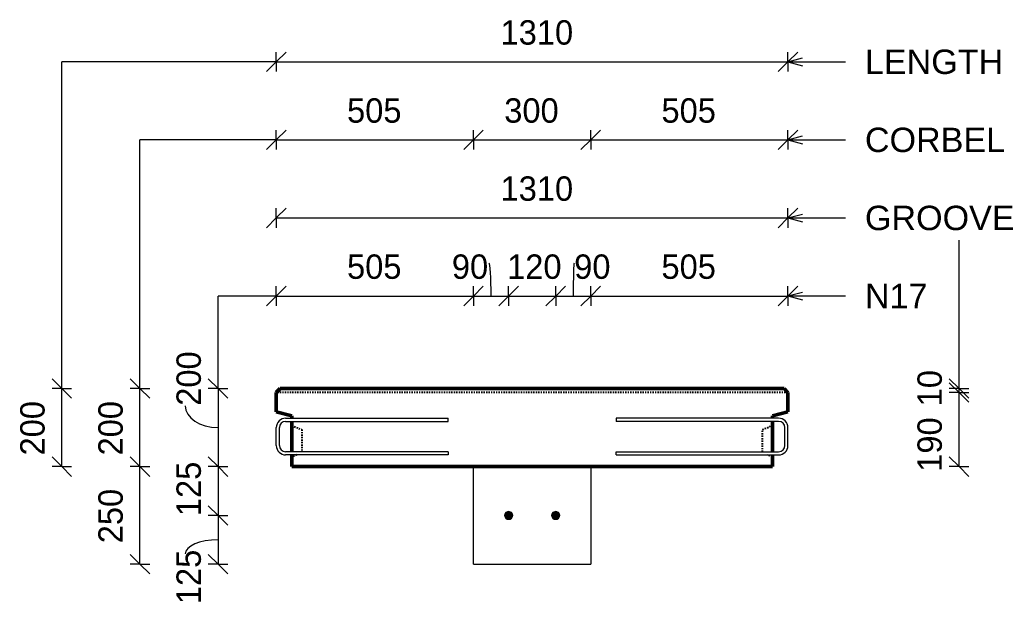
# Model space of a CAD drawing. Header units: millimetres. Extents: x -20701 to -6422, y 1067 to 18539.
# Drawn here: x -17777 to -15234, y 2159 to 3656 of the extents above; entities that cross this region are included whole.
import ezdxf

# ---------------------------------------------------------------- set-up
doc = ezdxf.new("R2010")
doc.units = ezdxf.units.MM
doc.linetypes.add('Dash', pattern=[6.36, 3.18, -3.18])
for name, color, linetype, lineweight in [('A-ANNO-DIMS', 211, 'Continuous', 9), ('A-ANNO-DIMS-25', 211, 'Continuous', 9), ('A-DETL-THIN', 151, 'Continuous', 18), ('A-WALL', 113, 'Continuous', 25), ('A-WALL-HDLN', 110, 'Dash', 25), ('G-ANNO-TEXT', 231, 'Continuous', 9), ('S-BEAM', 12, 'Continuous', 18), ('S-RBAR', 171, 'Continuous', 18)]:
    doc.layers.add(name, color=color, linetype=linetype, lineweight=lineweight)
doc.styles.add('Arial', font='arial.ttf', dxfattribs={"height": 62.5})
doc.styles.add('Nirmala UI Semilight', font='NirmalaS.ttf', dxfattribs={"height": 62.5})
doc.dimstyles.new('Arrow_Filled_-_2_5_NI_UI', dxfattribs={"dimscale": 304.8, "dimtxt": 65.460247, "dimasz": 0.164042, "dimexe": 0.082021, "dimexo": 0.0625, "dimgap": 0.082021, "dimtad": 1, "dimdec": 0, "dimzin": 0, "dimdsep": 46, "dimtxsty": 'Nirmala UI Semilight', "dimblk1": 'OBLIQUE', "dimblk2": 'OBLIQUE', "dimsah": 1, "dimcen": 0.09, "dimazin": 0, "dimtfac": 1, "dimtdec": 4, "dimtix": 1, "dimtmove": 0, "dimatfit": 3, "dimfxl": 0.082021, "dimfxlon": 1, "dimtvp": 1, "dimtolj": 1, "dimtzin": 0, "dimarcsym": 2})
doc.dimstyles.new('Arrow_Filled_-_2_5_NI_UI_1', dxfattribs={"dimscale": 304.8, "dimtxt": 65.460247, "dimasz": 0.164042, "dimexe": 0.082021, "dimexo": 0.0625, "dimgap": 0.082021, "dimtad": 1, "dimdec": 0, "dimzin": 0, "dimdsep": 46, "dimtxsty": 'Nirmala UI Semilight', "dimblk1": 'OBLIQUE', "dimblk2": 'OBLIQUE', "dimsah": 1, "dimcen": 0.09, "dimazin": 0, "dimtfac": 1, "dimtdec": 4, "dimtix": 1, "dimtmove": 1, "dimatfit": 3, "dimfxl": 0.082021, "dimfxlon": 1, "dimtvp": 1, "dimtolj": 1, "dimtzin": 0, "dimarcsym": 2})
doc.dimstyles.new('Arrow_Filled_-_2_5_NI_UI_2', dxfattribs={"dimscale": 304.8, "dimtxt": 65.460247, "dimasz": 0.164042, "dimexe": 0.082021, "dimexo": 0.0625, "dimgap": 0.082021, "dimtad": 1, "dimdec": 0, "dimzin": 0, "dimdsep": 46, "dimtxsty": 'Nirmala UI Semilight', "dimblk1": 'OBLIQUE', "dimblk2": 'OBLIQUE', "dimsah": 1, "dimcen": 0.09, "dimazin": 0, "dimtfac": 1, "dimtdec": 4, "dimtix": 1, "dimtmove": 2, "dimatfit": 3, "dimfxl": 0.082021, "dimfxlon": 1, "dimtvp": 1, "dimtolj": 1, "dimtzin": 0, "dimarcsym": 2})

# ---------------------------------------------------------------- blocks, each defined once
blk = doc.blocks.new('DIMBLOCK14-Elevation Top Copy 1')
at = {"layer": 'A-ANNO-DIMS-25'}
for p, q in [((-17120.9, 3548.3), (-17095.9, 3573.3)), ((-17120.9, 3548.3), (-17120.9, 3573.3)), ((-15810.9, 3548.3), (-15785.9, 3573.3)), ((-15810.9, 3548.3), (-15810.9, 3573.3)), ((-17120.9, 3548.3), (-17145.9, 3523.3)), ((-17120.9, 3548.3), (-15810.9, 3548.3)), ((-17120.9, 3548.3), (-17120.9, 3523.3)), ((-15810.9, 3548.3), (-15835.9, 3523.3)), ((-15810.9, 3548.3), (-15810.9, 3523.3))]:
    blk.add_line(p, q, dxfattribs=at)
at = {"layer": 'A-ANNO-DIMS-25', "color": 0, "insert": (-16546.8, 3654.8), "char_height": 62.5, "width": 194.238, "attachment_point": 1, "line_spacing_factor": 1.142579, "style": 'Nirmala UI Semilight'}
blk.add_mtext('1310', dxfattribs=at)
blk = doc.blocks.new('_Oblique')
at = {"color": 0, "linetype": 'ByBlock', "lineweight": -2}
blk.add_line((-0.5, -0.5), (0.5, 0.5), dxfattribs=at)
blk = doc.blocks.new('DIMBLOCK15-Elevation Top Copy 1')
at = {"layer": 'A-ANNO-DIMS-25'}
for p, q in [((-17669.9, 2711.2), (-17694.9, 2736.2)), ((-17669.9, 2711.2), (-17694.9, 2711.2)), ((-17669.9, 2511.2), (-17669.9, 2711.2)), ((-17669.9, 2711.2), (-17644.9, 2686.2)), ((-17669.9, 2711.2), (-17644.9, 2711.2)), ((-17669.9, 2511.2), (-17694.9, 2536.2)), ((-17669.9, 2511.2), (-17694.9, 2511.2)), ((-17669.9, 2511.2), (-17644.9, 2486.2)), ((-17669.9, 2511.2), (-17644.9, 2511.2))]:
    blk.add_line(p, q, dxfattribs=at)
at = {"layer": 'A-ANNO-DIMS-25', "color": 0, "insert": (-17776.5, 2539.8), "char_height": 62.5, "width": 171.387, "attachment_point": 1, "rotation": 90, "line_spacing_factor": 1.142579, "style": 'Nirmala UI Semilight'}
blk.add_mtext('200', dxfattribs=at)
blk = doc.blocks.new('DIMBLOCK16-Elevation Top Copy 1')
at = {"layer": 'A-ANNO-DIMS-25'}
for p, q in [((-17120.9, 3348.3), (-17095.9, 3373.3)), ((-17120.9, 3348.3), (-17120.9, 3373.3)), ((-16615.9, 3348.3), (-16590.9, 3373.3)), ((-16615.9, 3348.3), (-16615.9, 3373.3)), ((-17120.9, 3348.3), (-17145.9, 3323.3)), ((-17120.9, 3348.3), (-16615.9, 3348.3)), ((-17120.9, 3348.3), (-17120.9, 3323.3)), ((-16615.9, 3348.3), (-16640.9, 3323.3)), ((-16615.9, 3348.3), (-16615.9, 3323.3))]:
    blk.add_line(p, q, dxfattribs=at)
at = {"layer": 'A-ANNO-DIMS-25', "color": 0, "insert": (-16939.8, 3454.8), "char_height": 62.5, "width": 171.387, "attachment_point": 1, "line_spacing_factor": 1.142579, "style": 'Nirmala UI Semilight'}
blk.add_mtext('505', dxfattribs=at)
blk = doc.blocks.new('DIMBLOCK17-Elevation Top Copy 1')
at = {"layer": 'A-ANNO-DIMS-25'}
for p, q in [((-16615.9, 3348.3), (-16590.9, 3373.3)), ((-16615.9, 3348.3), (-16615.9, 3373.3)), ((-16315.9, 3348.3), (-16290.9, 3373.3)), ((-16315.9, 3348.3), (-16315.9, 3373.3)), ((-16615.9, 3348.3), (-16640.9, 3323.3)), ((-16615.9, 3348.3), (-16315.9, 3348.3)), ((-16615.9, 3348.3), (-16615.9, 3323.3)), ((-16315.9, 3348.3), (-16340.9, 3323.3)), ((-16315.9, 3348.3), (-16315.9, 3323.3))]:
    blk.add_line(p, q, dxfattribs=at)
at = {"layer": 'A-ANNO-DIMS-25', "color": 0, "insert": (-16537.3, 3454.8), "char_height": 62.5, "width": 171.387, "attachment_point": 1, "line_spacing_factor": 1.142579, "style": 'Nirmala UI Semilight'}
blk.add_mtext('300', dxfattribs=at)
blk = doc.blocks.new('DIMBLOCK18-Elevation Top Copy 1')
at = {"layer": 'A-ANNO-DIMS-25'}
for p, q in [((-16315.9, 3348.3), (-16290.9, 3373.3)), ((-16315.9, 3348.3), (-16315.9, 3373.3)), ((-15810.9, 3348.3), (-15785.9, 3373.3)), ((-15810.9, 3348.3), (-15810.9, 3373.3)), ((-16315.9, 3348.3), (-16340.9, 3323.3)), ((-16315.9, 3348.3), (-15810.9, 3348.3)), ((-16315.9, 3348.3), (-16315.9, 3323.3)), ((-15810.9, 3348.3), (-15835.9, 3323.3)), ((-15810.9, 3348.3), (-15810.9, 3323.3))]:
    blk.add_line(p, q, dxfattribs=at)
at = {"layer": 'A-ANNO-DIMS-25', "color": 0, "insert": (-16134.8, 3454.8), "char_height": 62.5, "width": 171.387, "attachment_point": 1, "line_spacing_factor": 1.142579, "style": 'Nirmala UI Semilight'}
blk.add_mtext('505', dxfattribs=at)
blk = doc.blocks.new('DIMBLOCK19-Elevation Top Copy 1')
at = {"layer": 'A-ANNO-DIMS-25'}
for p, q in [((-17120.9, 2948.3), (-17095.9, 2973.3)), ((-17120.9, 2948.3), (-17120.9, 2973.3)), ((-16615.9, 2948.3), (-16590.9, 2973.3)), ((-16615.9, 2948.3), (-16615.9, 2973.3)), ((-17120.9, 2948.3), (-17145.9, 2923.3)), ((-17120.9, 2948.3), (-16615.9, 2948.3)), ((-17120.9, 2948.3), (-17120.9, 2923.3)), ((-16615.9, 2948.3), (-16640.9, 2923.3)), ((-16615.9, 2948.3), (-16615.9, 2923.3))]:
    blk.add_line(p, q, dxfattribs=at)
at = {"layer": 'A-ANNO-DIMS-25', "color": 0, "insert": (-16939.8, 3054.8), "char_height": 62.5, "width": 171.387, "attachment_point": 1, "line_spacing_factor": 1.142579, "style": 'Nirmala UI Semilight'}
blk.add_mtext('505', dxfattribs=at)
blk = doc.blocks.new('DIMBLOCK20-Elevation Top Copy 1')
at = {"layer": 'A-ANNO-DIMS-25'}
for p, q in [((-16615.9, 2948.3), (-16590.9, 2973.3)), ((-16615.9, 2948.3), (-16615.9, 2973.3)), ((-16526, 2948.3), (-16501, 2973.3)), ((-16526, 2948.3), (-16526, 2973.3)), ((-16615.9, 2948.3), (-16640.9, 2923.3)), ((-16615.9, 2948.3), (-16526, 2948.3)), ((-16615.9, 2948.3), (-16615.9, 2923.3)), ((-16526, 2948.3), (-16551, 2923.3)), ((-16526, 2948.3), (-16526, 2923.3))]:
    blk.add_line(p, q, dxfattribs=at)
blk.add_ellipse((-16576.2, 2948.3), major_axis=(0, 84.5), ratio=0.061821, start_param=4.712389, end_param=6.283185, dxfattribs=at)
at = {"layer": 'A-ANNO-DIMS-25', "color": 0, "insert": (-16671.4, 3054.8), "char_height": 62.5, "width": 114.258, "attachment_point": 1, "line_spacing_factor": 1.142579, "style": 'Nirmala UI Semilight'}
blk.add_mtext('90', dxfattribs=at)
blk = doc.blocks.new('DIMBLOCK21-Elevation Top Copy 1')
at = {"layer": 'A-ANNO-DIMS-25'}
for p, q in [((-16526, 2948.3), (-16501, 2973.3)), ((-16526, 2948.3), (-16526, 2973.3)), ((-16405.5, 2948.3), (-16380.5, 2973.3)), ((-16405.5, 2948.3), (-16405.5, 2973.3)), ((-16526, 2948.3), (-16551, 2923.3)), ((-16526, 2948.3), (-16405.5, 2948.3)), ((-16526, 2948.3), (-16526, 2923.3)), ((-16405.5, 2948.3), (-16430.5, 2923.3)), ((-16405.5, 2948.3), (-16405.5, 2923.3))]:
    blk.add_line(p, q, dxfattribs=at)
at = {"layer": 'A-ANNO-DIMS-25', "color": 0, "insert": (-16530, 3054.8), "char_height": 62.5, "width": 154.248, "attachment_point": 1, "line_spacing_factor": 1.142579, "style": 'Nirmala UI Semilight'}
blk.add_mtext('120', dxfattribs=at)
blk = doc.blocks.new('DIMBLOCK22-Elevation Top Copy 1')
at = {"layer": 'A-ANNO-DIMS-25'}
for p, q in [((-16405.5, 2948.3), (-16380.5, 2973.3)), ((-16405.5, 2948.3), (-16405.5, 2973.3)), ((-16315.9, 2948.3), (-16290.9, 2973.3)), ((-16315.9, 2948.3), (-16315.9, 2973.3)), ((-16405.5, 2948.3), (-16430.5, 2923.3)), ((-16405.5, 2948.3), (-16315.9, 2948.3)), ((-16405.5, 2948.3), (-16405.5, 2923.3)), ((-16315.9, 2948.3), (-16340.9, 2923.3)), ((-16315.9, 2948.3), (-16315.9, 2923.3))]:
    blk.add_line(p, q, dxfattribs=at)
blk.add_ellipse((-16358.2, 2948.3), major_axis=(0, 84.5), ratio=0.030231, start_param=0, end_param=1.570796, dxfattribs=at)
at = {"layer": 'A-ANNO-DIMS-25', "color": 0, "insert": (-16358.2, 3054.8), "char_height": 62.5, "width": 114.258, "attachment_point": 1, "line_spacing_factor": 1.142579, "style": 'Nirmala UI Semilight'}
blk.add_mtext('90', dxfattribs=at)
blk = doc.blocks.new('DIMBLOCK23-Elevation Top Copy 1')
at = {"layer": 'A-ANNO-DIMS-25'}
for p, q in [((-16315.9, 2948.3), (-16290.9, 2973.3)), ((-16315.9, 2948.3), (-16315.9, 2973.3)), ((-15810.9, 2948.3), (-15785.9, 2973.3)), ((-15810.9, 2948.3), (-15810.9, 2973.3)), ((-16315.9, 2948.3), (-16340.9, 2923.3)), ((-16315.9, 2948.3), (-15810.9, 2948.3)), ((-16315.9, 2948.3), (-16315.9, 2923.3)), ((-15810.9, 2948.3), (-15835.9, 2923.3)), ((-15810.9, 2948.3), (-15810.9, 2923.3))]:
    blk.add_line(p, q, dxfattribs=at)
at = {"layer": 'A-ANNO-DIMS-25', "color": 0, "insert": (-16134.8, 3054.8), "char_height": 62.5, "width": 171.387, "attachment_point": 1, "line_spacing_factor": 1.142579, "style": 'Nirmala UI Semilight'}
blk.add_mtext('505', dxfattribs=at)
blk = doc.blocks.new('DIMBLOCK24-Elevation Top Copy 1')
at = {"layer": 'A-ANNO-DIMS-25'}
for p, q in [((-17269.9, 2711.2), (-17294.9, 2736.2)), ((-17269.9, 2711.2), (-17294.9, 2711.2)), ((-17269.9, 2711.2), (-17269.9, 2511.2)), ((-17269.9, 2711.2), (-17244.9, 2686.2)), ((-17269.9, 2711.2), (-17244.9, 2711.2)), ((-17269.9, 2511.2), (-17294.9, 2536.2)), ((-17269.9, 2511.2), (-17294.9, 2511.2)), ((-17269.9, 2511.2), (-17244.9, 2486.2)), ((-17269.9, 2511.2), (-17244.9, 2511.2))]:
    blk.add_line(p, q, dxfattribs=at)
blk.add_ellipse((-17269.9, 2667.1), major_axis=(-84.5, 0), ratio=0.66141, start_param=0, end_param=1.570796, dxfattribs=at)
at = {"layer": 'A-ANNO-DIMS-25', "color": 0, "insert": (-17376.5, 2667.1), "char_height": 62.5, "width": 171.387, "attachment_point": 1, "rotation": 90, "line_spacing_factor": 1.142579, "style": 'Nirmala UI Semilight'}
blk.add_mtext('200', dxfattribs=at)
blk = doc.blocks.new('DIMBLOCK25-Elevation Top Copy 1')
at = {"layer": 'A-ANNO-DIMS-25'}
for p, q in [((-17269.9, 2511.2), (-17294.9, 2536.2)), ((-17269.9, 2511.2), (-17294.9, 2511.2)), ((-17269.9, 2511.2), (-17269.9, 2386.2)), ((-17269.9, 2511.2), (-17244.9, 2486.2)), ((-17269.9, 2511.2), (-17244.9, 2511.2)), ((-17269.9, 2386.2), (-17294.9, 2411.2)), ((-17269.9, 2386.2), (-17294.9, 2386.2)), ((-17269.9, 2386.2), (-17244.9, 2361.2)), ((-17269.9, 2386.2), (-17244.9, 2386.2))]:
    blk.add_line(p, q, dxfattribs=at)
at = {"layer": 'A-ANNO-DIMS-25', "color": 0, "insert": (-17376.5, 2384.4), "char_height": 62.5, "width": 154.248, "attachment_point": 1, "rotation": 90, "line_spacing_factor": 1.142579, "style": 'Nirmala UI Semilight'}
blk.add_mtext('125', dxfattribs=at)
blk = doc.blocks.new('DIMBLOCK26-Elevation Top Copy 1')
at = {"layer": 'A-ANNO-DIMS-25'}
for p, q in [((-17269.9, 2386.2), (-17294.9, 2411.2)), ((-17269.9, 2386.2), (-17294.9, 2386.2)), ((-17269.9, 2386.2), (-17269.9, 2261.2)), ((-17269.9, 2386.2), (-17244.9, 2361.2)), ((-17269.9, 2386.2), (-17244.9, 2386.2)), ((-17269.9, 2261.2), (-17294.9, 2286.2)), ((-17269.9, 2261.2), (-17294.9, 2261.2)), ((-17269.9, 2261.2), (-17244.9, 2236.2)), ((-17269.9, 2261.2), (-17244.9, 2261.2))]:
    blk.add_line(p, q, dxfattribs=at)
blk.add_ellipse((-17269.9, 2287.4), major_axis=(-84.5, 0), ratio=0.428903, start_param=4.712389, end_param=6.283185, dxfattribs=at)
at = {"layer": 'A-ANNO-DIMS-25', "color": 0, "insert": (-17376.5, 2158.9), "char_height": 62.5, "width": 154.248, "attachment_point": 1, "rotation": 90, "line_spacing_factor": 1.142579, "style": 'Nirmala UI Semilight'}
blk.add_mtext('125', dxfattribs=at)
blk = doc.blocks.new('DIMBLOCK27-Elevation Top Copy 1')
at = {"layer": 'A-ANNO-DIMS-25'}
for p, q in [((-17469.9, 2511.2), (-17494.9, 2536.2)), ((-17469.9, 2511.2), (-17494.9, 2511.2)), ((-17469.9, 2261.2), (-17469.9, 2511.2)), ((-17469.9, 2511.2), (-17444.9, 2486.2)), ((-17469.9, 2511.2), (-17444.9, 2511.2)), ((-17469.9, 2261.2), (-17494.9, 2286.2)), ((-17469.9, 2261.2), (-17494.9, 2261.2)), ((-17469.9, 2261.2), (-17444.9, 2236.2)), ((-17469.9, 2261.2), (-17444.9, 2261.2))]:
    blk.add_line(p, q, dxfattribs=at)
at = {"layer": 'A-ANNO-DIMS-25', "color": 0, "insert": (-17576.5, 2314.8), "char_height": 62.5, "width": 171.387, "attachment_point": 1, "rotation": 90, "line_spacing_factor": 1.142579, "style": 'Nirmala UI Semilight'}
blk.add_mtext('250', dxfattribs=at)
blk = doc.blocks.new('DIMBLOCK28-Elevation Top Copy 1')
at = {"layer": 'A-ANNO-DIMS-25'}
for p, q in [((-17469.9, 2711.2), (-17494.9, 2736.2)), ((-17469.9, 2711.2), (-17494.9, 2711.2)), ((-17469.9, 2511.2), (-17469.9, 2711.2)), ((-17469.9, 2711.2), (-17444.9, 2686.2)), ((-17469.9, 2711.2), (-17444.9, 2711.2)), ((-17469.9, 2511.2), (-17494.9, 2536.2)), ((-17469.9, 2511.2), (-17494.9, 2511.2)), ((-17469.9, 2511.2), (-17444.9, 2486.2)), ((-17469.9, 2511.2), (-17444.9, 2511.2))]:
    blk.add_line(p, q, dxfattribs=at)
at = {"layer": 'A-ANNO-DIMS-25', "color": 0, "insert": (-17576.5, 2539.8), "char_height": 62.5, "width": 171.387, "attachment_point": 1, "rotation": 90, "line_spacing_factor": 1.142579, "style": 'Nirmala UI Semilight'}
blk.add_mtext('200', dxfattribs=at)
blk = doc.blocks.new('DIMBLOCK29-Elevation Top Copy 1')
at = {"layer": 'A-ANNO-DIMS-25'}
for p, q in [((-17120.9, 3148.3), (-17095.9, 3173.3)), ((-17120.9, 3148.3), (-17120.9, 3173.3)), ((-15810.9, 3148.3), (-15785.9, 3173.3)), ((-15810.9, 3148.3), (-15810.9, 3173.3)), ((-17120.9, 3148.3), (-17145.9, 3123.3)), ((-17120.9, 3148.3), (-15810.9, 3148.3)), ((-17120.9, 3148.3), (-17120.9, 3123.3)), ((-15810.9, 3148.3), (-15835.9, 3123.3)), ((-15810.9, 3148.3), (-15810.9, 3123.3))]:
    blk.add_line(p, q, dxfattribs=at)
at = {"layer": 'A-ANNO-DIMS-25', "color": 0, "insert": (-16546.8, 3254.8), "char_height": 62.5, "width": 194.238, "attachment_point": 1, "line_spacing_factor": 1.142579, "style": 'Nirmala UI Semilight'}
blk.add_mtext('1310', dxfattribs=at)
blk = doc.blocks.new('DIMBLOCK30-Elevation Top Copy 1')
at = {"layer": 'A-ANNO-DIMS-25'}
for p, q in [((-15372.9, 2701.2), (-15397.9, 2726.2)), ((-15372.9, 2701.2), (-15397.9, 2701.2)), ((-15372.9, 2511.2), (-15372.9, 2701.2)), ((-15372.9, 2701.2), (-15347.9, 2676.2)), ((-15372.9, 2701.2), (-15347.9, 2701.2)), ((-15372.9, 2511.2), (-15397.9, 2536.2)), ((-15372.9, 2511.2), (-15397.9, 2511.2)), ((-15372.9, 2511.2), (-15347.9, 2486.2)), ((-15372.9, 2511.2), (-15347.9, 2511.2))]:
    blk.add_line(p, q, dxfattribs=at)
at = {"layer": 'A-ANNO-DIMS-25', "color": 0, "insert": (-15479.5, 2498), "char_height": 62.5, "width": 154.248, "attachment_point": 1, "rotation": 90, "line_spacing_factor": 1.142579, "style": 'Nirmala UI Semilight'}
blk.add_mtext('190', dxfattribs=at)
blk = doc.blocks.new('DIMBLOCK31-Elevation Top Copy 1')
at = {"layer": 'A-ANNO-DIMS-25'}
for p, q in [((-15372.9, 2711.2), (-15397.9, 2736.2)), ((-15372.9, 2701.2), (-15397.9, 2726.2)), ((-15372.9, 2711.2), (-15397.9, 2711.2)), ((-15372.9, 2701.2), (-15397.9, 2701.2)), ((-15372.9, 2701.2), (-15372.9, 2711.2)), ((-15372.9, 2711.2), (-15347.9, 2686.2)), ((-15372.9, 2711.2), (-15347.9, 2711.2)), ((-15372.9, 2701.2), (-15347.9, 2676.2)), ((-15372.9, 2701.2), (-15347.9, 2701.2))]:
    blk.add_line(p, q, dxfattribs=at)
at = {"layer": 'A-ANNO-DIMS-25', "color": 0, "insert": (-15479.5, 2665.7), "char_height": 62.5, "width": 97.119, "attachment_point": 1, "rotation": 90, "line_spacing_factor": 1.142579, "style": 'Nirmala UI Semilight'}
blk.add_mtext('10', dxfattribs=at)

msp = doc.modelspace()

# ---------------------------------------------------------------- hatches: boundary and pattern name
at = {"layer": 'S-RBAR'}
for points in [[(-16526, 2376.2), (-16518.9, 2379.1), (-16516, 2386.2), (-16518.9, 2393.3), (-16526, 2396.2), (-16533.1, 2393.3), (-16536, 2386.2), (-16533.1, 2379.1)], [(-16405.5, 2376.2), (-16398.5, 2379.1), (-16395.5, 2386.2), (-16398.5, 2393.3), (-16405.5, 2396.2), (-16412.6, 2393.3), (-16415.5, 2386.2), (-16412.6, 2379.1)]]:
    msp.add_hatch(color=256, dxfattribs=at).paths.add_polyline_path(points)
h = msp.add_hatch(color=256, dxfattribs=at)
edge = h.paths.add_edge_path()
edge.add_arc((-16526, 2386.2), 10, 0, 360)
h = msp.add_hatch(color=256, dxfattribs=at)
edge = h.paths.add_edge_path()
edge.add_arc((-16405.5, 2386.2), 10, 0, 360)

# ---------------------------------------------------------------- linework, layer by layer
at = {"layer": 'A-DETL-THIN'}
for p, q in [((-17669.9, 2711.2), (-17669.9, 3548.3)), ((-17120.9, 3548.3), (-17669.9, 3548.3)), ((-17469.9, 2711.2), (-17469.9, 3348.3)), ((-17120.9, 3348.3), (-17469.9, 3348.3)), ((-15372.9, 2711.2), (-15372.9, 3091.2)), ((-17269.9, 2711.2), (-17269.9, 2948.3)), ((-17120.9, 2948.3), (-17269.9, 2948.3))]:
    msp.add_line(p, q, dxfattribs=at)
at = {"layer": 'A-WALL', "lineweight": 50}
for p, q in [((-17110.9, 2711.2), (-17120.9, 2701.2)), ((-17120.9, 2701.2), (-17120.9, 2651.2)), ((-15820.9, 2711.2), (-17110.9, 2711.2)), ((-15810.9, 2701.2), (-15820.9, 2711.2)), ((-15810.9, 2651.2), (-15810.9, 2701.2)), ((-17120.9, 2651.2), (-17080.9, 2641.2)), ((-15850.9, 2641.2), (-15810.9, 2651.2)), ((-17080.9, 2641.2), (-17080.9, 2635.2)), ((-17080.9, 2627.2), (-17080.9, 2549.2)), ((-15850.9, 2635.2), (-15850.9, 2641.2)), ((-15850.9, 2549.2), (-15850.9, 2627.2)), ((-17080.9, 2541.2), (-17080.9, 2511.2)), ((-15850.9, 2511.2), (-15850.9, 2541.2)), ((-17080.9, 2511.2), (-15850.9, 2511.2))]:
    msp.add_line(p, q, dxfattribs=at)
at = {"layer": 'A-WALL-HDLN'}
for p, q in [((-15811, 2701.2), (-17120.8, 2701.2)), ((-17080.9, 2616.2), (-17055.9, 2606.2)), ((-17055.9, 2606.2), (-17055.9, 2549.2)), ((-15875.9, 2606.2), (-15851, 2616.2)), ((-15875.9, 2549.2), (-15875.9, 2606.2)), ((-17068.4, 2541.2), (-17080.9, 2536.2)), ((-15851, 2536.2), (-15863.4, 2541.2))]:
    msp.add_line(p, q, dxfattribs=at)
at = {"layer": 'G-ANNO-TEXT', "color": 10}
for p, q in [((-15811, 3548.3), (-15773.5, 3558.4)), ((-15811, 3548.3), (-15773.5, 3538.3)), ((-15811, 3548.3), (-15663.9, 3548.3)), ((-15811, 3348.3), (-15773.5, 3358.4)), ((-15811, 3348.3), (-15773.5, 3338.3)), ((-15811, 3348.3), (-15663.9, 3348.3)), ((-15811, 3148.3), (-15773.5, 3158.4)), ((-15811, 3148.3), (-15773.5, 3138.3)), ((-15811, 3148.3), (-15663.9, 3148.3)), ((-15811, 2948.4), (-15773.5, 2958.4)), ((-15811, 2948.4), (-15773.5, 2938.3)), ((-15811, 2948.4), (-15663.9, 2948.4))]:
    msp.add_line(p, q, dxfattribs=at)
at = {"layer": 'S-BEAM'}
for p, q in [((-16615.9, 2261.2), (-16615.9, 2511.2)), ((-16315.9, 2511.2), (-16315.9, 2261.2)), ((-16615.9, 2261.2), (-16315.9, 2261.2))]:
    msp.add_line(p, q, dxfattribs=at)
at = {"layer": 'S-RBAR'}
for p, q in [((-17096.9, 2635.2), (-16680.9, 2635.2)), ((-17096.9, 2627.2), (-16680.9, 2627.2)), ((-16680.9, 2627.2), (-16680.9, 2635.2)), ((-15834.9, 2635.2), (-16250.9, 2635.2)), ((-16250.9, 2635.2), (-16250.9, 2627.2)), ((-15834.9, 2627.2), (-16250.9, 2627.2)), ((-17120.9, 2565.2), (-17120.9, 2611.2)), ((-17112.9, 2565.2), (-17112.9, 2611.2)), ((-15818.9, 2565.2), (-15818.9, 2611.2)), ((-15810.9, 2565.2), (-15810.9, 2611.2)), ((-16680.9, 2549.2), (-17096.9, 2549.2)), ((-16680.9, 2549.2), (-16680.9, 2541.2)), ((-16250.9, 2549.2), (-15834.9, 2549.2)), ((-16250.9, 2541.2), (-16250.9, 2549.2)), ((-16680.9, 2541.2), (-17096.9, 2541.2)), ((-16250.9, 2541.2), (-15834.9, 2541.2)), ((-16533.1, 2393.3), (-16536, 2386.2)), ((-16526, 2396.2), (-16533.1, 2393.3)), ((-16518.9, 2393.3), (-16526, 2396.2)), ((-16516, 2386.2), (-16518.9, 2393.3)), ((-16412.6, 2393.3), (-16415.5, 2386.2)), ((-16405.5, 2396.2), (-16412.6, 2393.3)), ((-16398.5, 2393.3), (-16405.5, 2396.2)), ((-16395.5, 2386.2), (-16398.5, 2393.3)), ((-16536, 2386.2), (-16516, 2386.2)), ((-16536, 2386.2), (-16536, 2386.2)), ((-16536, 2386.2), (-16533.1, 2379.1)), ((-16533.1, 2379.1), (-16526, 2376.2)), ((-16526, 2376.2), (-16518.9, 2379.1)), ((-16518.9, 2379.1), (-16516, 2386.2)), ((-16516, 2386.2), (-16516, 2386.2)), ((-16415.5, 2386.2), (-16395.5, 2386.2)), ((-16415.5, 2386.2), (-16415.5, 2386.2)), ((-16415.5, 2386.2), (-16412.6, 2379.1)), ((-16412.6, 2379.1), (-16405.5, 2376.2)), ((-16405.5, 2376.2), (-16398.5, 2379.1)), ((-16398.5, 2379.1), (-16395.5, 2386.2)), ((-16395.5, 2386.2), (-16395.5, 2386.2))]:
    msp.add_line(p, q, dxfattribs=at)
for centre in [(-16526, 2386.2), (-16405.5, 2386.2)]:
    msp.add_circle(centre, 10, dxfattribs=at)
for centre, radius, start, end in [((-17096.9, 2611.2), 24, 90, 180), ((-17096.9, 2611.2), 16, 90, 180), ((-15834.9, 2611.2), 24, 0, 90), ((-15834.9, 2611.2), 16, 0, 90), ((-17096.9, 2565.2), 24, 180, 270), ((-17096.9, 2565.2), 16, 180, 270), ((-15834.9, 2565.2), 16, 270, 360), ((-15834.9, 2565.2), 24, 270, 360), ((-16526, 2386.2), 10, 180, 360), ((-16405.5, 2386.2), 10, 180, 360)]:
    msp.add_arc(centre, radius, start, end, dxfattribs=at)

# ---------------------------------------------------------------- texts
at = {"layer": 'G-ANNO-TEXT', "color": 7, "char_height": 62.5, "attachment_point": 1, "style": 'Arial'}
for s, insert, width in [('LENGTH', (-15613.9, 3579.6), 428.903), ('CORBEL', (-15613.9, 3379.6), 432.911), ('GROOVE', (-15613.9, 3179.6), 462.975), ('N17', (-15613.9, 2979.6), 192.405)]:
    msp.add_mtext(s, dxfattribs=dict(at, insert=insert, width=width))

# ---------------------------------------------------------------- dimensions: what is measured, and where the dimension line sits
at = {"layer": 'A-ANNO-DIMS'}
for base, p1, p2, override, picture, middle in [((-15810.9, 3548.3), (-17120.9, 3523.3), (-15810.9, 3523.3), {"dimpost": '<>', "dimfxl": 1310}, 'DIMBLOCK14-Elevation Top Copy 1', (-16465.9, 3605.8)), ((-16615.9, 3348.3), (-17120.9, 3323.3), (-16615.9, 3323.3), {"dimpost": '<>', "dimfxl": 505}, 'DIMBLOCK16-Elevation Top Copy 1', (-16868.4, 3405.6)), ((-16315.9, 3348.3), (-16615.9, 3323.3), (-16315.9, 3323.3), {"dimpost": '<>', "dimfxl": 300}, 'DIMBLOCK17-Elevation Top Copy 1', (-16465.9, 3405.6)), ((-15810.9, 3348.3), (-16315.9, 3323.3), (-15810.9, 3323.3), {"dimpost": '<>', "dimfxl": 505}, 'DIMBLOCK18-Elevation Top Copy 1', (-16063.4, 3405.6)), ((-15810.9, 3148.3), (-17120.9, 3123.3), (-15810.9, 3123.3), {"dimpost": '<>', "dimfxl": 1310}, 'DIMBLOCK29-Elevation Top Copy 1', (-16465.9, 3205.8)), ((-16615.9, 2948.3), (-17120.9, 2923.3), (-16615.9, 2923.3), {"dimpost": '<>', "dimfxl": 505}, 'DIMBLOCK19-Elevation Top Copy 1', (-16868.4, 3005.6)), ((-16405.5238, 2948.2996), (-16526.0187, 2923.2996), (-16405.5238, 2923.2996), {"dimpost": '<>', "dimfxl": 120.494945}, 'DIMBLOCK21-Elevation Top Copy 1', (-16465.7713, 3005.77)), ((-15810.9, 2948.3), (-16315.9, 2923.3), (-15810.9, 2923.3), {"dimpost": '<>', "dimfxl": 505}, 'DIMBLOCK23-Elevation Top Copy 1', (-16063.4, 3005.6))]:
    dim = msp.add_linear_dim(base=base, p1=p1, p2=p2, dimstyle='Arrow_Filled_-_2_5_NI_UI', override=override, dxfattribs=at)
    dim.commit()
    dim.dimension.update_dxf_attribs({"geometry": picture, "text_midpoint": middle})
for base, p1, p2, override, picture, middle in [((-16526, 2948.3), (-16615.9, 2923.3), (-16526, 2923.3), {"dimpost": '<>', "dimfxl": 89.890501}, 'DIMBLOCK20-Elevation Top Copy 1', (-16614.3, 3013.2)), ((-16315.9, 2948.3), (-16405.5, 2923.3), (-16315.9, 2923.3), {"dimpost": '<>', "dimfxl": 89.614555}, 'DIMBLOCK22-Elevation Top Copy 1', (-16301, 3013.2))]:
    dim = msp.add_linear_dim(base=base, p1=p1, p2=p2, dimstyle='Arrow_Filled_-_2_5_NI_UI_1', override=override, dxfattribs=at)
    dim.commit()
    dim.dimension.update_dxf_attribs({"geometry": picture, "text_midpoint": middle, "dimtype": 160})
for base, p1, p2, dimstyle, override, picture, middle in [((-17269.9, 2511.2), (-17244.9, 2711.2), (-17244.9, 2511.2), 'Arrow_Filled_-_2_5_NI_UI_1', {"dimpost": '<>', "dimfxl": 200}, 'DIMBLOCK24-Elevation Top Copy 1', (-17334.8, 2752.8)), ((-15372.9, 2701.2), (-15397.9, 2511.2), (-15397.9, 2701.2), 'Arrow_Filled_-_2_5_NI_UI_2', {"dimpost": '<>', "dimfxl": 190}, 'DIMBLOCK30-Elevation Top Copy 1', (-15437.8, 2575.1)), ((-17269.9, 2261.2), (-17244.9, 2386.2), (-17244.9, 2261.2), 'Arrow_Filled_-_2_5_NI_UI_1', {"dimpost": '<>', "dimfxl": 125}, 'DIMBLOCK26-Elevation Top Copy 1', (-17334.8, 2236))]:
    dim = msp.add_linear_dim(base=base, p1=p1, p2=p2, angle=90, dimstyle=dimstyle, override=override, dxfattribs=at)
    dim.commit()
    dim.dimension.update_dxf_attribs({"geometry": picture, "text_midpoint": middle, "dimtype": 160, "text_rotation": 90})
for base, p1, p2, override, picture, middle in [((-15372.9, 2711.2), (-15397.9, 2701.2), (-15397.9, 2711.2), {"dimpost": '<>', "dimfxl": 10}, 'DIMBLOCK31-Elevation Top Copy 1', (-15430.4, 2706.2)), ((-17669.9, 2711.2), (-17644.9, 2511.2), (-17644.9, 2711.2), {"dimpost": '<>', "dimfxl": 200}, 'DIMBLOCK15-Elevation Top Copy 1', (-17727.2, 2611.2)), ((-17469.9, 2711.2), (-17444.9, 2511.2), (-17444.9, 2711.2), {"dimpost": '<>', "dimfxl": 200}, 'DIMBLOCK28-Elevation Top Copy 1', (-17527.2, 2611.2)), ((-17469.9, 2511.2), (-17444.9, 2261.2), (-17444.9, 2511.2), {"dimpost": '<>', "dimfxl": 250}, 'DIMBLOCK27-Elevation Top Copy 1', (-17527.2, 2386.2)), ((-17269.9, 2386.2), (-17244.9, 2511.2), (-17244.9, 2386.2), {"dimpost": '<>', "dimfxl": 125}, 'DIMBLOCK25-Elevation Top Copy 1', (-17327.4, 2448.7))]:
    dim = msp.add_linear_dim(base=base, p1=p1, p2=p2, angle=90, dimstyle='Arrow_Filled_-_2_5_NI_UI', override=override, dxfattribs=at)
    dim.commit()
    dim.dimension.update_dxf_attribs({"geometry": picture, "text_midpoint": middle})

doc.saveas('drawing.dxf')
